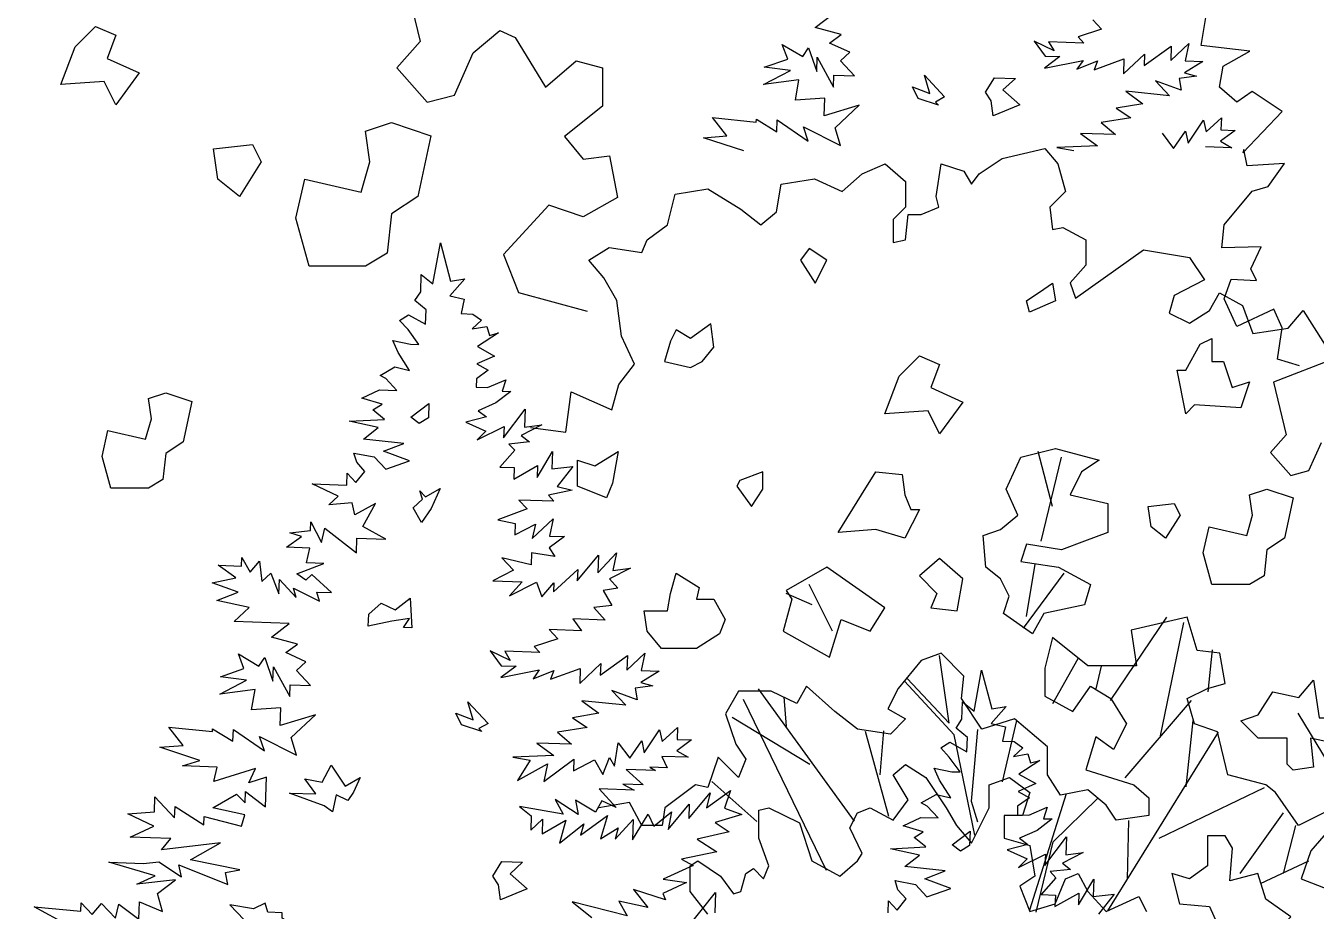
# Model space of a CAD drawing. Header units: inches. Extents: x -11 to 128, y 7 to 56.
# Drawn here: x 66.508 to 67.036, y 22.609 to 22.971 of the extents above; entities that cross this region are included whole.
import ezdxf

# ---------------------------------------------------------------- set-up
doc = ezdxf.new("R2010")
doc.units = ezdxf.units.IN
doc.header["$MEASUREMENT"] = 0
doc.layers.add('CAY', color=94, linetype='Continuous')
picture_1 = doc.add_image_def('image1.jpg', size_in_pixel=(1680, 1093))

# ---------------------------------------------------------------- blocks, each defined once
blk = doc.blocks.new('A$C76451831')
at = {"layer": 'CAY'}
for p, q in [((2471.8, 2031.9), (2478.5, 2069.3)), ((2478.5, 2069.3), (2487.7, 2034.1)), ((2460.6, 2024.6), (2461.2, 2040.4)), ((2461.2, 2040.4), (2471.8, 2031.9)), ((2500.9, 2036.3), (2487.3, 2020.9)), ((2487.7, 2034.1), (2500.9, 2036.3)), ((2455.4, 2016.6), (2460.6, 2024.6)), ((2465.5, 2008.1), (2455.4, 2016.6)), ((2487.3, 2020.9), (2500.3, 2017.8)), ((2500.3, 2017.8), (2497.6, 2004.7)), ((2441.2, 1998.5), (2449.5, 2003.7)), ((2449.5, 2003.7), (2465, 1995)), ((2465, 1995), (2465.5, 2008.1)), ((2497.6, 2004.7), (2508, 2004.3)), ((2508, 2004.3), (2515.9, 1998.6)), ((2449, 1990.1), (2441.2, 1998.5)), ((2459, 1976.6), (2449, 1990.1)), ((2515.9, 1998.6), (2507.5, 1990.8)), ((2507.5, 1990.8), (2520.7, 1993)), ((2531.4, 1987.2), (2512.4, 1974.7)), ((2520.7, 1993), (2523.1, 1984.8)), ((2523.1, 1984.8), (2531.4, 1987.2)), ((2435.1, 1980.1), (2451.3, 1976.8)), ((2440.1, 1969.1), (2435.1, 1980.1)), ((2451.3, 1976.8), (2459, 1976.6)), ((2450.4, 1952.9), (2440.1, 1969.1)), ((2527.9, 1966), (2511.8, 1958.9)), ((2512.4, 1974.7), (2527.9, 1966)), ((2423.5, 1948.4), (2437, 1956)), ((2437, 1956), (2450.4, 1952.9)), ((2522, 1953.1), (2511.3, 1945.3)), ((2511.8, 1958.9), (2522, 1953.1)), ((2428.9, 1945.4), (2423.5, 1948.4)), ((2438.9, 1934.7), (2428.9, 1945.4)), ((2511.3, 1945.3), (2511.1, 1937.6)), ((2521.5, 1937.2), (2538.1, 1944.4)), ((2538.1, 1944.4), (2535, 1934)), ((2407, 1927.6), (2423.1, 1935.2)), ((2423.1, 1935.2), (2438.9, 1934.7)), ((2511.1, 1937.6), (2521.5, 1937.2)), ((2542.7, 1933.8), (2529.2, 1923.4)), ((2535, 1934), (2542.7, 1933.8)), ((2425.3, 1922), (2407, 1927.6)), ((2417, 1916.8), (2425.3, 1922)), ((2427.6, 1908.3), (2417, 1916.8)), ((2529.2, 1923.4), (2513.1, 1916.2)), ((2536.2, 1891.4), (2555.7, 1917.4)), ((2555.7, 1917.4), (2555.1, 1901.1)), ((2395.4, 1906.7), (2427.6, 1908.3)), ((2421.9, 1900.8), (2395.4, 1906.7)), ((2520.6, 1910.5), (2501.8, 1905.7)), ((2501.8, 1905.7), (2520.1, 1897.4)), ((2513.1, 1916.2), (2520.6, 1910.5)), ((2408.4, 1890.4), (2421.9, 1900.8)), ((2512.1, 1889.5), (2536.6, 1901.8)), ((2520.1, 1897.4), (2512.1, 1889.5)), ((2536.6, 1901.8), (2536.2, 1891.4)), ((2571.1, 1903.3), (2552.1, 1893.5)), ((2552.1, 1893.5), (2559.6, 1887.8)), ((2555.1, 1901.1), (2571.1, 1903.3)), ((2445.4, 1886.4), (2408.4, 1890.4)), ((2426.6, 1879.3), (2445.4, 1886.4)), ((2559.6, 1887.8), (2541, 1885.8)), ((2541, 1885.8), (2546.2, 1880.1)), ((2402.2, 1869.3), (2399.8, 1877.6)), ((2399.8, 1877.6), (2418.2, 1874.2)), ((2418.2, 1874.2), (2428.7, 1862.9)), ((2450.3, 1870.4), (2426.6, 1879.3)), ((2428.7, 1862.9), (2450.3, 1870.4)), ((2546.2, 1880.1), (2532.6, 1864.8)), ((2566.7, 1855.4), (2580.6, 1878.9)), ((2580.6, 1878.9), (2580.1, 1863.1)), ((2393.3, 1848.3), (2393.7, 1859.2)), ((2393.7, 1859.2), (2401.6, 1850.7)), ((2401.6, 1850.7), (2409.6, 1860.9)), ((2409.6, 1860.9), (2402.2, 1869.3)), ((2532.6, 1864.8), (2545.7, 1864.3)), ((2545.3, 1853.9), (2567, 1866.3)), ((2545.7, 1864.3), (2545.3, 1853.9)), ((2567, 1866.3), (2566.7, 1855.4)), ((2580.1, 1863.1), (2599.2, 1865.2)), ((2599.2, 1865.2), (2585, 1847.1)), ((4134.9, 1467.3), (4152, 1395.3)), ((4512, 1407.8), (4528.3, 1420.4)), ((4765.1, 1414.8), (4773, 1406.4)), ((4200.3, 1384.7), (4224.5, 1405.3)), ((4224.5, 1405.3), (4238.7, 1398.8)), ((4535.8, 1401.5), (4512, 1407.8)), ((4525.1, 1393.7), (4535.8, 1401.5)), ((4773, 1406.4), (4751.5, 1399.4)), ((4751.5, 1399.4), (4756.7, 1393.8)), ((4152, 1395.3), (4130.8, 1371.1)), ((4238.7, 1398.8), (4266.4, 1353.4)), ((4487, 1379.2), (4482, 1392.5)), ((4482, 1392.5), (4500.7, 1381.4)), ((4500.7, 1381.4), (4505.9, 1389.4)), ((4505.9, 1389.4), (4513.4, 1367.9)), ((4543.4, 1385.4), (4525.1, 1393.7)), ((4711.4, 1395.4), (4721.4, 1381.9)), ((4729.7, 1386.6), (4711.4, 1395.4)), ((4724.6, 1394.9), (4729.7, 1386.6)), ((4756.7, 1393.8), (4724.6, 1394.9)), ((4811.7, 1373.3), (4836.3, 1391)), ((4835.9, 1377.9), (4852.3, 1393.2)), ((4836.3, 1391), (4835.9, 1377.9)), ((4852.3, 1393.2), (4849, 1377.4)), ((4183.2, 1346.3), (4200.3, 1384.7)), ((4266.4, 1353.4), (4294.1, 1377.6)), ((4294.1, 1377.6), (4318.3, 1371.1)), ((4465.5, 1371.8), (4487, 1379.2)), ((4513.4, 1367.9), (4513.8, 1381)), ((4513.8, 1381), (4528.7, 1353.7)), ((4535, 1377.5), (4543.4, 1385.4)), ((4547.7, 1363.9), (4535, 1377.5)), ((4735, 1381.4), (4721, 1371)), ((4721, 1371), (4756.1, 1378)), ((4721.4, 1381.9), (4735, 1381.4)), ((4756.1, 1378), (4750.4, 1370)), ((4750.4, 1370), (4769.3, 1377.5)), ((4766.3, 1369.4), (4793.3, 1379.4)), ((4769.3, 1377.5), (4766.3, 1369.4)), ((4792.9, 1365.8), (4812.1, 1383.7)), ((4793.3, 1379.4), (4792.9, 1365.8)), ((4812.1, 1383.7), (4811.7, 1373.3)), ((4865.3, 1376.9), (4848.6, 1366.6)), ((4849, 1377.4), (4865.3, 1376.9)), ((4130.8, 1371.1), (4158.5, 1339.9)), ((4318.3, 1371.1), (4318.3, 1336.3)), ((4464.9, 1355.9), (4489.4, 1368.7)), ((4489.4, 1368.7), (4465.5, 1371.8)), ((4528.7, 1353.7), (4529.1, 1364.6)), ((4529.1, 1364.6), (4547.7, 1363.9)), ((4848.6, 1366.6), (4859.4, 1363.5)), ((4497.2, 1360.3), (4464.9, 1355.9)), ((4493.9, 1341.8), (4497.2, 1360.3)), ((4822.1, 1359.3), (4834.8, 1345.7)), ((4845.4, 1350.8), (4822.1, 1359.3)), ((4859.4, 1363.5), (4843.5, 1361.3)), ((4843.5, 1361.3), (4845.4, 1350.8)), ((4158.5, 1339.9), (4183.2, 1346.3)), ((4520.7, 1343.6), (4493.9, 1341.8)), ((4520.1, 1327.3), (4520.7, 1343.6)), ((4834.8, 1345.7), (4795, 1349.9)), ((4795, 1349.9), (4810.5, 1338.4)), ((4318.3, 1336.3), (4283.5, 1308.6)), ((4552.2, 1337), (4520.1, 1327.3)), ((4530.1, 1316.5), (4552.2, 1337)), ((4810.5, 1338.4), (4786.3, 1334.3)), ((4786.3, 1334.3), (4799.6, 1325.7)), ((4431.5, 1309.1), (4418.5, 1325.8)), ((4418.5, 1325.8), (4458.3, 1321.7)), ((4458.3, 1321.7), (4458.4, 1324.4)), ((4458.4, 1324.4), (4477, 1312.9)), ((4477, 1312.9), (4477.4, 1323.8)), ((4477.4, 1323.8), (4505.7, 1304.2)), ((4501.2, 1317.5), (4535, 1300.5)), ((4505.7, 1304.2), (4501.2, 1317.5)), ((4799.6, 1325.7), (4772.7, 1321.2)), ((4772.7, 1321.2), (4785.5, 1310.3)), ((4851.8, 1302.5), (4865.7, 1323.4)), ((4865.7, 1323.4), (4868.1, 1312.9)), ((4868.1, 1312.9), (4882.1, 1325.5)), ((4882.1, 1325.5), (4881.7, 1314.6)), ((4283.5, 1308.6), (4300.6, 1287.9)), ((4410.2, 1307.5), (4431.5, 1309.1)), ((4446.9, 1295.4), (4410.2, 1307.5)), ((4535, 1300.5), (4530.1, 1316.5)), ((4753.8, 1311.4), (4769.3, 1300)), ((4785.5, 1310.3), (4753.8, 1311.4)), ((4828.1, 1311.5), (4838.5, 1297.6)), ((4838.5, 1297.6), (4849.5, 1313.5)), ((4849.5, 1313.5), (4851.8, 1302.5)), ((4894.8, 1314.2), (4881.4, 1304.2)), ((4881.7, 1314.6), (4894.8, 1314.2)), ((4682.3, 1288.4), (4721.2, 1297.8)), ((4721.2, 1297.8), (4733, 1283.7)), ((4769.3, 1300), (4732.1, 1298.6)), ((4732.1, 1298.6), (4747.8, 1295.7)), ((4891.6, 1298.4), (4867.6, 1299.3)), ((4881.4, 1304.2), (4891.6, 1298.4)), ((4300.6, 1287.9), (4324.7, 1290.9)), ((4324.7, 1290.9), (4331.8, 1253.1)), ((4554.9, 1274.6), (4575.8, 1283.7)), ((4575.8, 1283.7), (4594.3, 1267.5)), ((4622.2, 1253.8), (4626.9, 1283.7)), ((4626.9, 1283.7), (4647.3, 1277)), ((4661.5, 1274.6), (4682.3, 1288.4)), ((4733, 1283.7), (4740.1, 1258.5)), ((4481, 1265.2), (4511.3, 1269.9)), ((4511.3, 1269.9), (4536.5, 1258.5)), ((4536.5, 1258.5), (4554.9, 1274.6)), ((4647.3, 1277), (4654.4, 1265.2)), ((4654.4, 1265.2), (4661.5, 1274.6)), ((4384.3, 1256.1), (4414.2, 1260.8)), ((4414.2, 1260.8), (4444.1, 1242.4)), ((4476.7, 1240), (4481, 1265.2)), ((4594.3, 1267.5), (4594.3, 1244.3)), ((4740.1, 1258.5), (4725.9, 1244.3)), ((4331.8, 1253.1), (4300.6, 1235.4)), ((4377.3, 1228.2), (4384.3, 1256.1)), ((4624.5, 1244.3), (4622.2, 1253.8)), ((4269.3, 1246.1), (4228, 1201.2)), ((4300.6, 1235.4), (4269.3, 1246.1)), ((4444.1, 1242.4), (4462.6, 1228.2)), ((4462.6, 1228.2), (4476.7, 1240)), ((4594.3, 1244.3), (4582.9, 1232.9)), ((4594.3, 1214.4), (4596.6, 1237.6)), ((4596.6, 1237.6), (4608.4, 1237.6)), ((4608.4, 1237.6), (4624.5, 1244.3)), ((4725.9, 1244.3), (4728.3, 1223.9)), ((4358.8, 1214.4), (4377.3, 1228.2)), ((4582.9, 1232.9), (4582.9, 1212.1)), ((4728.3, 1223.9), (4737.7, 1225.8)), ((4737.7, 1225.8), (4758.6, 1214.4)), ((4354.1, 1203), (4358.8, 1214.4)), ((4582.9, 1212.1), (4594.3, 1214.4)), ((4758.6, 1214.4), (4758.6, 1191.2)), ((4228, 1201.2), (4241.6, 1166.4)), ((4305.7, 1196), (4324.2, 1207.4)), ((4324.2, 1207.4), (4354.1, 1203)), ((4749.1, 1161.4), (4811.2, 1205.4)), ((4811.2, 1205.4), (4852.9, 1198.3)), ((4319.5, 1179.8), (4305.7, 1196)), ((4758.6, 1191.2), (4744.4, 1175.1)), ((4852.9, 1198.3), (4866.7, 1177.9)), ((4331.3, 1159), (4319.5, 1179.8)), ((4866.7, 1177.9), (4839.1, 1163.7)), ((4241.6, 1166.4), (4304.1, 1149.3)), ((4744.4, 1175.1), (4749.1, 1161.4)), ((4871.4, 1149.9), (4880.4, 1166.1)), ((4880.4, 1166.1), (4901.2, 1154.7)), ((4335.6, 1126.7), (4331.3, 1159)), ((4839.1, 1163.7), (4834.4, 1147.6)), ((4901.2, 1154.7), (4910.7, 1129.1)), ((4834.4, 1147.6), (4852.9, 1138.5)), ((4852.9, 1138.5), (4871.4, 1149.9)), ((4942.9, 1133.8), (4956.7, 1149.9)), ((4956.7, 1149.9), (4984.6, 1105.9)), ((4910.7, 1129.1), (4942.9, 1133.8)), ((4347.4, 1101.2), (4335.6, 1126.7)), ((4984.6, 1105.9), (4929.6, 1084.7)), ((4333.2, 1082.7), (4347.4, 1101.2)), ((4326.6, 1059.5), (4333.2, 1082.7)), ((4929.6, 1084.7), (4941, 1036.7)), ((4284.9, 1039.1), (4289.6, 1076)), ((4289.6, 1076), (4326.6, 1059.5)), ((4252.7, 1043.4), (4284.9, 1039.1)), ((4941, 1036.7), (4926.8, 1020.6)), ((4961.8, 1004.1), (4973.2, 1029.6)), ((4728.3, 971.5), (4715.1, 1021.6)), ((4717.8, 939.8), (4736.3, 1016.3)), ((4926.8, 1020.6), (4945.3, 999.7)), ((4945.3, 999.7), (4961.8, 1004.1)), ((4704.6, 871.1), (4712.5, 918.7)), ((4701.9, 860.6), (4738.9, 910.7)), ((4527.8, 857.9), (4506.6, 900.2)), ((4509.3, 881.7), (4485.5, 892.2)), ((4781, 794.5), (4832.5, 870.4)), ((4850.9, 870.4), (4799.8, 858.6)), ((4860, 840.1), (4850.9, 870.4)), ((4799.8, 858.6), (4804.6, 826.3)), ((4826.2, 761), (4847.8, 865.6)), ((4728.3, 851.9), (4721.2, 824)), ((4760.5, 826.3), (4728.3, 851.9)), ((4626.9, 837.7), (4608.4, 831)), ((4634, 774), (4625.3, 835.7)), ((4647.3, 816.9), (4626.9, 837.7)), ((4880.8, 837.7), (4860, 840.1)), ((4870.1, 802.5), (4874.1, 840.9)), ((4885.5, 810.2), (4880.8, 837.7)), ((4608.4, 831), (4587.6, 805.5)), ((4721.2, 824), (4721.2, 798.4)), ((4728.6, 791.9), (4751.7, 832.8)), ((4804.6, 826.3), (4760.5, 826.3)), ((4768, 805.1), (4772.9, 825.9)), ((4638.7, 763.4), (4593.5, 812.2)), ((4595.8, 814.5), (4634, 774)), ((4645.4, 796.4), (4647.3, 816.9)), ((4442.1, 803.1), (4430.3, 782.3)), ((4472, 803.1), (4442.1, 803.1)), ((4547.7, 684.5), (4460.2, 805.1)), ((4495.2, 791.7), (4472, 803.1)), ((4504.2, 807.8), (4495.2, 791.7)), ((4529.8, 784.6), (4504.2, 807.8)), ((4587.6, 805.5), (4578.1, 787)), ((4746.8, 784.6), (4762.9, 807.8)), ((4762.9, 807.8), (4781.4, 796.4)), ((4850.9, 796.4), (4869.4, 805.5)), ((4869.4, 805.5), (4885.5, 810.2)), ((4522.3, 639.8), (4446.8, 795.6)), ((4485.8, 770.9), (4483.8, 797.9)), ((4663.8, 768.5), (4645.4, 796.4)), ((4721.2, 798.4), (4746.8, 784.6)), ((4781.4, 796.4), (4795.5, 773.2)), ((4794.3, 724.1), (4854.9, 794.5)), ((4857.6, 773.2), (4850.9, 796.4)), ((4430.3, 782.3), (4439.8, 754.7)), ((4507, 736.3), (4436.2, 779.1)), ((4550.6, 768.5), (4529.8, 784.6)), ((4578.1, 787), (4594.3, 777.9)), ((4594.3, 777.9), (4580.5, 763.8)), ((4693.7, 777.9), (4663.8, 768.5)), ((4682.7, 720.5), (4695.7, 776.4)), ((4723.6, 752.4), (4693.7, 777.9)), ((4850.1, 715.8), (4856.4, 776.4)), ((4951.7, 782.9), (4979.4, 737.5)), ((4580.5, 763.8), (4550.6, 768.5)), ((4579.1, 689), (4557.9, 766.3)), ((4571.1, 726.8), (4574.5, 766.9)), ((4659.9, 768.1), (4654, 702.8)), ((4778.7, 602.9), (4879.6, 765.8)), ((4795.5, 773.2), (4783.7, 750)), ((4878.5, 766.1), (4857.6, 773.2)), ((4887.9, 726.8), (4878.5, 766.1)), ((4439.8, 754.7), (4448.8, 741)), ((4657.5, 671.8), (4638.7, 763.4)), ((4767.6, 761.4), (4758.6, 731.5)), ((4783.7, 750), (4767.6, 761.4)), ((4423.7, 742.9), (4414.2, 715.4)), ((4430.3, 736.3), (4423.7, 742.9)), ((4448.8, 741), (4442.1, 724.5)), ((4723.6, 726.8), (4723.6, 752.4)), ((4442.1, 724.5), (4430.3, 736.3)), ((4758.6, 731.5), (4802.2, 717.8)), ((4402.8, 717.8), (4374.9, 696.9)), ((4414.2, 715.4), (4402.8, 717.8)), ((4458.8, 684.4), (4417.8, 720.8)), ((4735.4, 708.3), (4723.6, 726.8)), ((4802.2, 717.8), (4816, 706)), ((4922.5, 717.8), (4887.9, 726.8)), ((4931.5, 710.7), (4922.5, 717.8)), ((4707.6, 603.7), (4740.9, 709.9)), ((4760.5, 713.1), (4735.4, 708.3)), ((4777, 699.3), (4760.5, 713.1)), ((4816, 706), (4816, 689.9)), ((4825.4, 669), (4921.3, 715.4)), ((4952.3, 680.8), (4931.5, 710.7)), ((4342.7, 701.7), (4314.8, 696.9)), ((4354.1, 680.8), (4342.7, 701.7)), ((4374.9, 696.9), (4372.6, 680.8)), ((4654, 702.8), (4659.9, 684)), ((4728.7, 665.9), (4769.2, 705.2)), ((4786.1, 685.5), (4777, 699.3)), ((4989.3, 699.3), (4952.3, 680.8)), ((4816, 689.9), (4786.1, 685.5)), ((4796.7, 631.7), (4797.9, 685.1)), ((4899.3, 636.8), (4938.6, 692.2)), ((4372.6, 680.8), (4354.1, 680.8)), ((4938.6, 636.8), (4950, 680.8)), ((4713.4, 601.8), (4728.7, 665.9)), ((4917.8, 627.7), (4961.8, 648.6))]:
    blk.add_line(p, q, dxfattribs=at)
for points in [[(2451.7, 1910.2), (2468, 1922.8), (2467.5, 1909.6), (2459.2, 1904.5)], [(3837.8, 1390.3), (3856.3, 1408.8), (3874.8, 1400.9), (3866.9, 1379.8), (3895.9, 1366.6), (3874.8, 1337.5), (3864.2, 1358.6), (3824.6, 1356)], [(4624.2, 1337.2), (4605.8, 1343.3), (4600.8, 1353.9), (4616.4, 1347.9), (4611.6, 1364.4), (4629.9, 1344.7), (4621.6, 1340)], [(4672.4, 1341), (4667.2, 1348.9), (4675.4, 1362.2), (4694.4, 1361.5), (4683.1, 1351), (4698.5, 1337.4), (4674.2, 1327.3)], [(4038.9, 1234.1), (4046.9, 1269.7), (4098.3, 1257.8), (4106.2, 1285.6), (4102.3, 1313.3), (4126, 1321.2), (4161.7, 1309.3), (4149.8, 1253.9), (4126, 1238), (4122.1, 1202.4), (4102.3, 1190.5), (4050.8, 1190.5)], [(3967.7, 1269.7), (3963.7, 1297.4), (3999.3, 1301.4), (4007.3, 1285.6), (3987.5, 1253.9)], [(4522.5, 1195.9), (4506.6, 1206.4), (4498.7, 1195.9), (4511.9, 1174.8)], [(4720.4, 1169.5), (4728.3, 1174.8), (4731, 1158.9), (4707.2, 1148.4), (4704.6, 1158.9)], [(4419.5, 1116.7), (4416.9, 1137.8), (4398.4, 1124.6), (4385.2, 1132.5), (4380, 1122), (4374.7, 1103.5), (4398.4, 1098.2), (4409, 1103.5)], [(4862.9, 1119.3), (4873.5, 1124.6), (4873.5, 1103.5), (4884.1, 1103.5), (4892, 1079.7), (4907.8, 1085), (4899.9, 1061.2), (4857.7, 1063.9), (4849.7, 1055.9), (4841.8, 1095.6), (4849.7, 1095.6)], [(4588.5, 1090.3), (4606.9, 1108.8), (4625.4, 1100.8), (4617.5, 1079.7), (4646.5, 1066.5), (4625.4, 1037.5), (4614.9, 1058.6), (4575.3, 1055.9)], [(3862.3, 1017), (3867.6, 1040.8), (3901.9, 1032.9), (3907.2, 1051.4), (3904.5, 1069.8), (3920.4, 1075.1), (3944.1, 1067.2), (3936.2, 1030.2), (3920.4, 1019.7), (3917.7, 995.9), (3904.5, 988), (3870.2, 988)], [(4143.6, 1052.7), (4159.9, 1065.3), (4159.5, 1052.2), (4151.1, 1047)], [(4709.9, 855.3), (4683.5, 873.8), (4688.8, 889.6), (4680.8, 905.5), (4667.6, 916), (4665, 945.1), (4680.8, 950.3), (4696.7, 963.5), (4686.1, 987.3), (4699.3, 1016.3), (4731, 1024.3), (4770.6, 1013.7), (4754.7, 1003.1), (4744.2, 982), (4778.5, 974.1), (4778.5, 947.7), (4757.4, 939.8), (4736.3, 931.9), (4704.6, 937.1), (4699.3, 921.3), (4733.6, 916), (4762.7, 900.2), (4757.4, 881.7), (4720.4, 873.8)], [(4295.5, 989.9), (4295.5, 1013.7), (4311.3, 1008.4), (4332.5, 1021.6), (4327.2, 992.6), (4321.9, 979.4)], [(4443.3, 995.2), (4440.7, 989.9), (4453.9, 971.5), (4464.4, 987.3), (4464.4, 1003.1)], [(4554.1, 982), (4567.3, 1003.1), (4591.1, 1000.5), (4593.7, 982), (4599, 968.8), (4606.9, 968.8), (4593.7, 942.4), (4567.3, 950.3), (4533, 947.7)], [(4145.7, 970.1), (4154.1, 978), (4151.7, 985.8), (4156.9, 980.2), (4170.4, 987.9), (4162, 969.6), (4153.4, 956.7)], [(4865.6, 929.2), (4870.9, 953), (4905.2, 945.1), (4910.4, 963.5), (4907.8, 982), (4923.6, 987.3), (4947.4, 979.4), (4939.5, 942.4), (4923.6, 931.9), (4921, 908.1), (4907.8, 900.2), (4873.5, 900.2)], [(4818.1, 953), (4815.4, 971.5), (4839.2, 974.1), (4844.5, 963.5), (4831.3, 942.4)], [(4641.2, 876.4), (4646.5, 905.5), (4625.4, 923.9), (4606.9, 908.1), (4622.8, 892.2), (4617.5, 879)], [(4403.7, 887), (4419.5, 887), (4430.1, 868.5), (4424.8, 855.3), (4403.7, 842.1), (4372, 842.1), (4358.8, 857.9), (4356.2, 876.4), (4377.3, 876.4), (4380, 892.2), (4385.2, 910.7), (4406.4, 897.5)], [(4562.1, 857.9), (4575.3, 879), (4522.5, 916), (4485.5, 894.9), (4490.8, 887), (4482.9, 857.9), (4525.1, 834.2), (4535.7, 868.5)], [(4144.6, 860.9), (4136.9, 861.2), (4142.2, 869.2), (4126.3, 867), (4104.8, 862.3), (4105.2, 873.2), (4116.4, 883.2), (4129.3, 877.3), (4142.8, 887.7)], [(4915.7, 781.4), (4928.9, 802.5), (4952.7, 797.2), (4965.9, 813), (4971.2, 778.7), (4992.3, 778.7), (4987, 755), (4963.2, 760.2), (4965.9, 733.8), (4947.4, 731.2), (4942.1, 736.5), (4942.1, 760.2), (4915.7, 760.2), (4899.9, 776.1)], [(4208.2, 766.2), (4189.8, 772.3), (4184.7, 782.9), (4200.4, 776.9), (4195.5, 793.4), (4213.9, 773.7), (4205.6, 769)], [(4064.6, 698.7), (4032.9, 710.2), (4056.9, 709.4), (4046.9, 723.3), (4062.7, 720.1), (4070.9, 735.6), (4083.8, 716.6), (4097.3, 724.3), (4091.3, 710.9), (4086.1, 703.4), (4075.4, 708.7), (4072.1, 693)], [(4892.2, 660), (4885.5, 671.4), (4869.4, 671.4), (4869.4, 643.8), (4852.9, 632), (4836.8, 636.8), (4843.9, 609.2), (4871.4, 606.9), (4880.8, 586), (4862.3, 574.6), (4862.3, 553.8), (4871.4, 544.4), (4894.6, 533), (4906.4, 551.4), (4899.3, 576.6), (4931.5, 583.7), (4945.3, 597.4), (4922.5, 613.6), (4915.4, 636.8), (4889.8, 630.1)], [(4975.5, 671.4), (4963.7, 657.6), (4954.7, 632), (4984.6, 620.6), (4991.7, 641.5), (5014.8, 646.2), (4996.4, 660)], [(4223.4, 626.6), (4218.2, 634.5), (4226.4, 647.8), (4245.4, 647.1), (4234.2, 636.7), (4249.6, 623), (4225.2, 612.9)], [(4013.2, 601.7), (4010.8, 609.9), (4000.2, 604.8), (3978.6, 608.3), (3991.7, 594.7), (3967.4, 587.4), (4007.3, 588.7), (4006.9, 577.9), (4023.2, 588.2), (4042.2, 587.5), (4026.2, 596.2), (4026.3, 601.2)]]:
    blk.add_lwpolyline(points, close=True, dxfattribs=at)
for points in [[(4953.2, 1099.5), (4933.2, 1105.8), (4937.4, 1134.3), (4930, 1151.2), (4896.3, 1135.4), (4884.7, 1160.7), (4891, 1178.6), (4914.2, 1177.5), (4908.9, 1188.1), (4918.4, 1208.1), (4882.5, 1207.1), (4884.7, 1228.2), (4910, 1258.8), (4924.7, 1263), (4939.5, 1284.1), (4905.7, 1282), (4902.6, 1296.7), (4901.5, 1293.6), (4937.4, 1331.5), (4910, 1349.5), (4896.3, 1340), (4880.4, 1353.7), (4883.6, 1372.7), (4907.9, 1386.4), (4863.6, 1391.6), (4867.8, 1417)], [(3831.5, 589.4), (3800.4, 606.4), (3842.9, 602.6), (3843.1, 610.3), (3853.2, 599.5), (3861.7, 609.7), (3874.4, 596.1), (3877.5, 609.1), (3895.6, 595.3), (3896.2, 611.2), (3917.2, 602.3), (3912.8, 618.8), (3929.1, 631.3), (3894, 627.1), (3910.6, 634.7), (3868.4, 647.1), (3900.1, 646), (3913.8, 647.7), (3934.6, 633.9), (3932.3, 644.8), (3976.9, 627), (3974.6, 637.9), (3987.8, 640.2), (3942.8, 649.4), (3970.1, 664.8), (3916.4, 658.5), (3924.9, 668.7), (3887.8, 670), (3909.5, 680.1), (3885.8, 691.3), (3909.9, 693.2), (3910.4, 706.8), (3928.3, 687.6), (3928.7, 698), (3954.8, 681.2), (3955.1, 688.9), (3989.2, 680), (3992.3, 690.3), (3963.1, 696.8), (3984.8, 709.2), (3992.7, 701.2), (3993, 711.6), (4011.1, 697.8), (4012.1, 724.6), (3996, 719.7), (4001.9, 732.6), (3963.9, 720.8), (3967.1, 733.8), (3935.4, 734.9), (3951.4, 739.8), (3914.7, 752), (3936, 753.5), (3923, 770.3), (3962.8, 766.2), (3962.9, 768.9), (3981.5, 757.4), (3981.9, 768.2), (4010.2, 748.6), (4005.7, 761.9), (4039.5, 744.9), (4034.6, 760.9), (4056.7, 781.5), (4024.6, 771.7), (4025.2, 788), (3998.4, 786.2), (4001.7, 804.7), (3969.4, 800.4), (3993.9, 813.1), (3970, 816.2), (3991.5, 823.6), (3986.5, 837), (4005.2, 825.9), (4010.4, 833.9), (4017.9, 812.3), (4018.3, 825.4), (4033.2, 798.2), (4033.6, 809), (4052.2, 808.4), (4039.5, 822), (4047.9, 829.8), (4029.6, 838.2), (4040.3, 846), (4016.5, 852.2), (4032.8, 864.8), (3982.6, 866.6), (3996.2, 879.2), (3966.9, 885.7), (3986.2, 893.2), (3962.5, 901.7), (3984, 906.4), (3968.1, 917.8), (3989.3, 917.1), (3989.6, 924.8), (3997.3, 911.4), (4005.8, 921.5), (4007.9, 902.9), (4015.9, 910.7), (4023.4, 891.9), (4023.8, 905), (4039.1, 888.6), (4036.7, 896.9), (4060.3, 885.2), (4057.8, 893.4), (4071.4, 892.9), (4053.4, 909.4), (4047.8, 904.2), (4039.8, 909.9), (4064.2, 919.5), (4048.4, 920), (4051.5, 933.5), (4030.3, 934.3), (4043.8, 944.2), (4033.4, 947.3), (4052.1, 949.4), (4052.4, 957.5), (4062.1, 938.6), (4065.3, 951.6), (4094, 929.3), (4094.4, 942.4), (4120.7, 941.5), (4099.8, 953.1), (4111.4, 974), (4092.5, 963.8), (4090.1, 974.8), (4068.8, 972.8), (4077.2, 980.7), (4053.6, 991.9), (4085.3, 990.8), (4085.6, 1001.7), (4093.5, 993.3), (4101.6, 1003.4), (4094.2, 1011.8), (4091.7, 1020.1), (4110.2, 1016.7), (4120.7, 1005.5), (4142.2, 1012.9), (4118.5, 1021.8), (4137.3, 1028.9), (4100.3, 1032.9), (4113.8, 1043.3), (4087.3, 1049.2), (4119.5, 1050.8), (4109, 1059.4), (4117.3, 1064.5), (4098.9, 1070.1), (4115, 1077.7), (4130.9, 1077.2), (4120.8, 1088), (4115.5, 1090.9), (4128.9, 1098.6), (4142.4, 1095.4), (4132.1, 1111.6), (4127, 1122.6), (4143.2, 1119.4), (4150.9, 1119.1), (4141, 1132.6), (4133.1, 1141), (4141.4, 1146.2), (4157, 1137.5), (4157.5, 1150.6), (4147.3, 1159.1), (4152.6, 1167.1), (4153.1, 1182.9), (4163.7, 1174.4), (4170.5, 1211.8), (4179.7, 1176.6), (4192.9, 1178.8), (4179.2, 1163.4), (4192.2, 1160.3), (4189.5, 1147.2), (4199.9, 1146.8), (4207.9, 1141.1), (4199.4, 1133.3), (4212.7, 1135.5), (4215.1, 1127.3), (4223.3, 1129.7), (4204.3, 1117.2), (4219.9, 1108.5), (4203.8, 1101.4), (4214, 1095.6), (4203.3, 1087.8), (4203, 1080.1), (4213.4, 1079.7), (4230, 1086.9), (4226.9, 1076.5), (4234.6, 1076.3), (4221.1, 1065.9), (4205, 1058.7), (4212.5, 1053), (4193.8, 1048.2), (4212, 1039.9), (4204.1, 1032), (4228.5, 1044.3), (4228.1, 1033.9), (4247.6, 1060), (4247.1, 1043.7), (4263, 1045.8), (4244.1, 1036.1), (4251.6, 1030.3), (4232.9, 1028.3), (4238.2, 1022.7), (4224.5, 1007.3), (4237.6, 1006.8), (4237.3, 996.4), (4259, 1008.8), (4258.6, 997.9), (4272.6, 1021.5), (4272, 1005.6), (4291.1, 1007.7), (4276.9, 989.6), (4290.4, 986.4), (4268.9, 981.7), (4273.7, 976.1), (4242, 977.2), (4249.5, 969.2), (4222.8, 959.3), (4238.6, 956), (4238.2, 945.6), (4257.1, 955.4), (4254, 942.3), (4273.2, 960.2), (4269.9, 944.5), (4283.5, 944), (4269.5, 933.6), (4274.7, 925.7), (4253.5, 929.2), (4253.1, 918.3), (4226.6, 924.7), (4237.1, 913.4), (4218.2, 903.7), (4244.9, 902.7), (4233.5, 890), (4258, 902.3), (4263, 889), (4273.8, 901.7), (4273.5, 893.6), (4295.6, 914.1), (4295.2, 903.7), (4314.6, 927.1), (4314, 910.8), (4331, 929.2), (4327.7, 913), (4343.6, 915.2), (4324.7, 905.4), (4332.1, 897), (4318.9, 894.7), (4326.6, 881.3), (4310.2, 879.2), (4320.7, 867.9), (4291.3, 868.9), (4299.1, 858.2), (4269.6, 859.3), (4277.5, 850.8), (4256, 843.9), (4261.2, 838.3), (4229.1, 839.4), (4234.2, 831), (4215.9, 839.8), (4225.9, 826.3), (4239.5, 825.9), (4225.5, 815.5), (4260.6, 822.4), (4254.9, 814.4), (4273.8, 821.9), (4270.8, 813.9), (4297.8, 823.8), (4297.4, 810.2), (4316.6, 828.2), (4316.2, 817.7), (4340.9, 835.5), (4340.4, 822.3), (4356.8, 837.6), (4353.5, 821.9), (4369.8, 821.3), (4353.1, 811), (4363.9, 807.9), (4348, 805.8), (4349.9, 795.3), (4326.6, 803.8), (4339.3, 790.2), (4299.5, 794.3), (4315, 782.9), (4290.8, 778.7), (4304.1, 770.1), (4277.2, 765.6), (4290, 754.7), (4258.3, 755.8), (4273.8, 744.4), (4236.6, 743), (4252.3, 740.2), (4240.8, 721.6), (4268.1, 736.9), (4264.8, 720.7), (4292.2, 741.1), (4291.9, 730.6), (4310.8, 740.4), (4318.5, 727), (4324.5, 742.7), (4329.2, 734.8), (4332.6, 756), (4343, 742), (4354, 757.9), (4356.3, 747), (4370.2, 767.8), (4372.6, 757.3), (4386.6, 770), (4386.2, 759.1), (4399.3, 758.6), (4385.9, 748.7), (4396.1, 742.9), (4372.1, 743.7), (4377.2, 733.1), (4361.3, 733.7), (4366.6, 730.8), (4339.9, 731.7), (4355.3, 717.6), (4336.8, 718.2), (4347, 712.9), (4315.3, 714), (4330.6, 697.1), (4317.6, 703), (4311.9, 692.8), (4293.7, 703.8), (4295.9, 690.6), (4275.1, 704.5), (4282.3, 691.1), (4242.7, 697.9), (4253.3, 689.4), (4252.8, 676.3), (4263.6, 686.3), (4263.1, 673.2), (4284.9, 685.6), (4279.1, 664.5), (4301.1, 682.3), (4298, 672), (4322.6, 689.7), (4316.4, 668.6), (4332.6, 678.5), (4329.6, 668.1), (4346.1, 686.1), (4345.4, 667.6), (4359.8, 691.1), (4364.9, 680), (4381.2, 693.1), (4377.9, 676.9), (4397.3, 700.2), (4396.8, 687.1), (4416.2, 710.4), (4413, 696.9), (4434.9, 712.5), (4429.3, 696.4), (4445, 690.8), (4420.7, 683.5), (4433.6, 674.9), (4404.3, 668.2), (4422.5, 656.7), (4390.1, 650.1), (4400.8, 644.3), (4373.6, 631.7), (4394.8, 628.7), (4373.2, 618.6), (4375.7, 613), (4346.5, 622.2), (4359.6, 605.9), (4333, 611.8), (4340.7, 598.4), (4290.4, 611), (4308.5, 596.8)], [(4396.1, 588.3), (4421.2, 619.6), (4420.6, 601)], [(4414.2, 599.8), (4398.1, 620.6), (4398.1, 643.8), (4405.2, 648.6), (4425.6, 634.4), (4437.4, 618.3), (4444.1, 620.6), (4448.8, 636.8), (4455.9, 641.5), (4464.9, 632), (4469.6, 643.8), (4460.6, 669), (4460.6, 694.6), (4469.6, 696.9), (4497.6, 683.2), (4509, 648.6), (4534.5, 634.4), (4550.6, 648.6), (4554.9, 655.2), (4543.5, 678.5), (4550.6, 692.2), (4562, 696.9), (4582.9, 685.5), (4596.6, 704), (4582.9, 726.8), (4594.3, 736.3), (4612.7, 724.5), (4631.2, 696.9), (4640.6, 680.8), (4654.4, 664.7), (4670.5, 696.9), (4670.5, 717.8), (4689, 724.5), (4707.5, 710.7), (4700.8, 689.9), (4684.3, 689.9), (4684.3, 669), (4707.5, 662.3), (4712.2, 634.4), (4698.4, 625.4), (4707.5, 602.2), (4730.7, 609.2), (4740.1, 632), (4751.5, 636.8), (4760.5, 620.6), (4777, 602.2), (4806.9, 615.9), (4814, 602.2)]]:
    blk.add_lwpolyline(points, dxfattribs=at)

msp = doc.modelspace()

# ---------------------------------------------------------------- linework, layer by layer
msp.add_arc((64.58243, 28.13721), 5.35211, 234.2909, 297.59272)

# ---------------------------------------------------------------- block references
at = {"layer": 'CAY', "xscale": 0.0004489089019145984, "yscale": 0.0004489089019145984, "zscale": 0.0004489089019145984}
for p in [(64.80582, 22.33817), (65.78675, 21.77831)]:
    msp.add_blockref('A$C76451831', p, dxfattribs=at)

# ---------------------------------------------------------------- pictures from other files: only their frames are drawn
image = msp.add_image(picture_1, insert=(12.49661, 7.37723), size_in_units=(74.4025, 48.40591))
image.dxf.flags = 6

doc.saveas('drawing.dxf')
